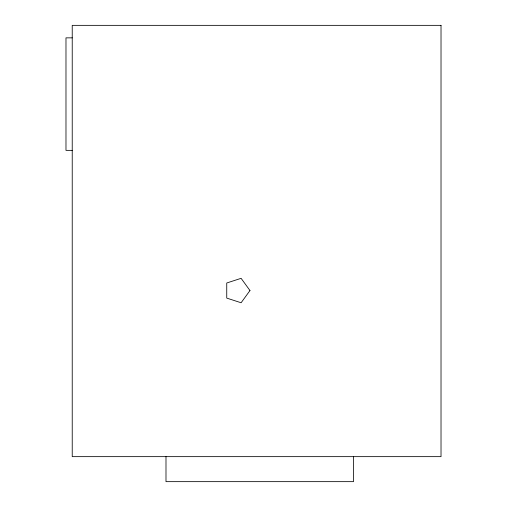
<?xml version="1.0" encoding="UTF-8"?>
<svg xmlns="http://www.w3.org/2000/svg" width="507" height="507" viewBox="0 0 507 507"><rect width="100%" height="100%" fill="white"/><g stroke="black" fill="none" stroke-linecap="round" stroke-linejoin="round"><path stroke-width="0.76" d="M72.228 37.854L65.98 37.854L65.98 150.364L72.228 150.364M353.512 456.649L353.512 481.65L165.992 481.65L165.992 456.649M249.976 290.543L241.104 302.761L226.743 298.097L226.743 282.995L241.104 278.324L249.976 290.543M441.02 25.35L72.228 25.35L72.228 456.649L441.02 456.649L441.02 25.35"/></g></svg>
